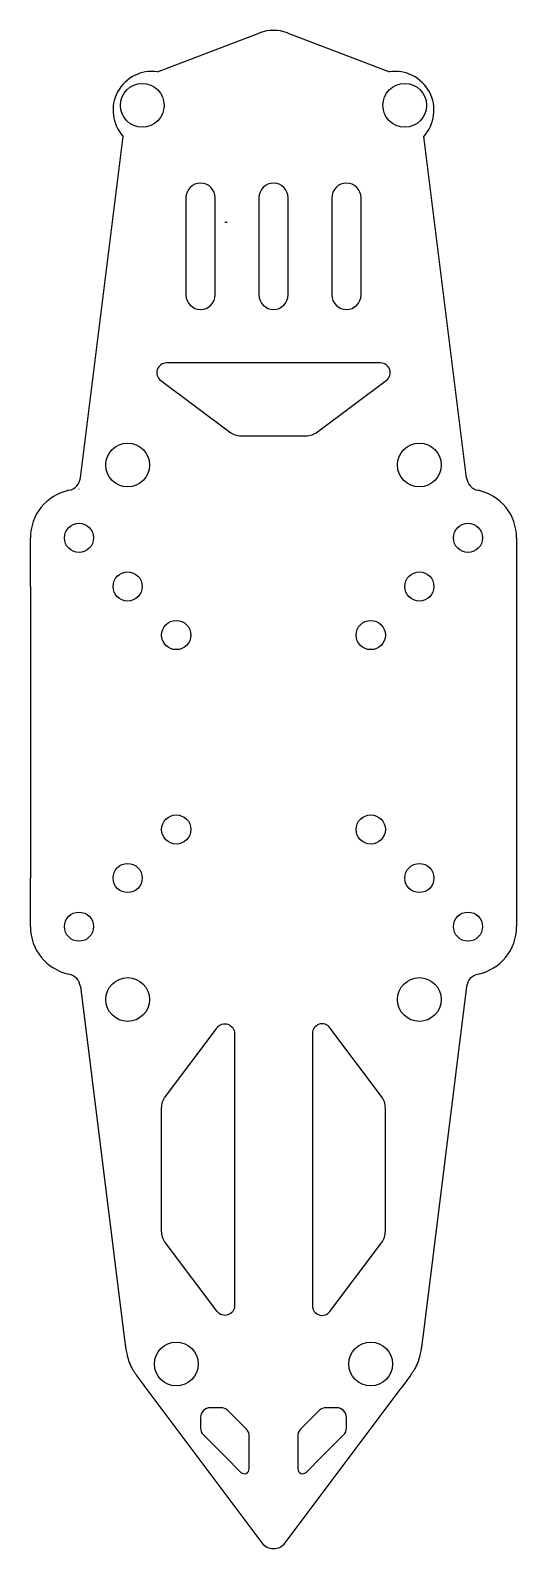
# Model space of a CAD drawing. Header units: millimetres. Extents: x -25 to 25, y -84 to 72.
import ezdxf

# ---------------------------------------------------------------- set-up
doc = ezdxf.new("R2010")
doc.units = ezdxf.units.MM
doc.layers.get('0').update_dxf_attribs({"linetype": 'CONTINUOUS'})

msp = doc.modelspace()

# ---------------------------------------------------------------- linework, layer by layer
for p, q in [((-11.92, 67.96), (-1.42, 71.96)), ((1.42, 71.96), (11.92, 67.96)), ((-19.85, 26.17), (-15.46, 61.31)), ((19.85, 26.17), (15.46, 61.31)), ((-9, 55), (-9, 50)), ((-6, 50), (-6, 55)), ((6, 55), (6, 50)), ((9, 50), (9, 55)), ((-5, 52.5), (-4.77, 52.5)), ((-9, 50), (-9, 45)), ((-6, 45), (-6, 50)), ((6, 50), (6, 45)), ((9, 45), (9, 50)), ((-20, 25), (-20, 25)), ((-25, 15), (-25, 20)), ((25, 20), (25, 15)), ((-25, 15), (-25, -15)), ((25, 15), (25, -15)), ((-25, -20), (-25, -15)), ((25, -15), (25, -20)), ((-19.85, -26.17), (-15.31, -62.5)), ((19.85, -26.17), (15.31, -62.5)), ((-13.13, -67.5), (-1.2, -83.4)), ((1.2, -83.4), (13.13, -67.5))]:
    msp.add_line(p, q)
for points in [[(-1.5, 55), (-1.5, 45, 1), (1.5, 45), (1.5, 55, 1)], [(-11, 38, 0.720759), (-11.6, 36.2), (-4.53, 30.9, 0.162278), (-3.33, 30.5), (3.33, 30.5, 0.162278), (4.53, 30.9), (11.6, 36.2, 0.720759), (11, 38)], [(-5.8, -59.6), (-11.1, -52.53, -0.162278), (-11.5, -51.33), (-11.5, -38.67, -0.162278), (-11.1, -37.47), (-5.8, -30.4, -0.720759), (-4, -31), (-4, -59, -0.720759)], [(-11.1, -37.47), (-5.8, -30.4, -0.720759), (-4, -31), (-4, -59, -0.720759), (-5.8, -59.6), (-11.1, -52.53, -0.162278), (-11.5, -51.33), (-11.5, -38.67, -0.162278)], [(5.8, -30.4, 0.720759), (4, -31), (4, -59, 0.720759), (5.8, -59.6), (11.1, -52.53, 0.162278), (11.5, -51.33), (11.5, -38.67, 0.162278), (11.1, -37.47)], [(-7.21, -72.29), (-5, -74.5), (-3.35, -76.15, 0.668179), (-2.5, -75.79), (-2.5, -72.41, 0.198912), (-2.79, -71.71), (-4.71, -69.79, 0.198912), (-5.41, -69.5), (-6.5, -69.5, 0.414214), (-7.5, -70.5), (-7.5, -71.59, 0.198912)], [(2.5, -75.79, 0.668179), (3.35, -76.15), (5, -74.5), (7.21, -72.29, 0.198912), (7.5, -71.59), (7.5, -70.5, 0.414214), (6.5, -69.5), (5.41, -69.5, 0.198912), (4.71, -69.79), (2.79, -71.71, 0.198912), (2.5, -72.41)]]:
    msp.add_lwpolyline(points, format="xyb", close=True)
for centre, radius in [((-13.5, 64.5), 2.25), ((13.5, 64.5), 2.25), ((-15, 27.5), 2.25), ((15, 27.5), 2.25), ((-20, 20), 1.5), ((20, 20), 1.5), ((-15, 15), 1.5), ((15, 15), 1.5), ((-10, 10), 1.5), ((10, 10), 1.5), ((-10, -10), 1.5), ((10, -10), 1.5), ((-15, -15), 1.5), ((15, -15), 1.5), ((-20, -20), 1.5), ((20, -20), 1.5), ((-15, -27.5), 2.25), ((15, -27.5), 2.25), ((-10, -65), 2.25), ((10, -65), 2.25)]:
    msp.add_circle(centre, radius)
for centre, radius, start, end in [((0, 68.22), 4, 69.1455, 110.8545), ((-12.5, 64), 4, 81.6989, 222.2442), ((12.5, 64), 4, -42.2442, 98.3009), ((-7.5, 55), 1.5, 0, 180), ((7.5, 55), 1.5, 0, 180), ((-7.5, 45), 1.5, -180, 0), ((7.5, 45), 1.5, -180, 0), ((-21.34, 26.36), 1.5, 281.9121, 352.875), ((-20, 20), 5, 89.9779, 90.0221), ((21.34, 26.36), 1.5, 187.125, 258.0879), ((-20, 20), 5, 101.9121, 180), ((20, 20), 5, 0, 78.0879), ((-20, 20), 5, 179.9779, 180.0221), ((-20, -20), 5, 180, 258.0879), ((20, -20), 5, -78.0879, 0), ((-21.34, -26.36), 1.5, 7.125, 78.0879), ((21.34, -26.36), 1.5, 101.9121, 172.875), ((0, -82.5), 1.5, 216.8699, 323.1301)]:
    msp.add_arc(centre, radius, start, end)
for points in [[(-15.31, -62.5), (-15, -65), (-13.12, -67.5)], [(15.31, -62.5), (15, -65), (13.12, -67.5)]]:
    msp.add_rational_spline(points, [1, 2.33333333333, 1], degree=2)

doc.saveas('drawing.dxf')
